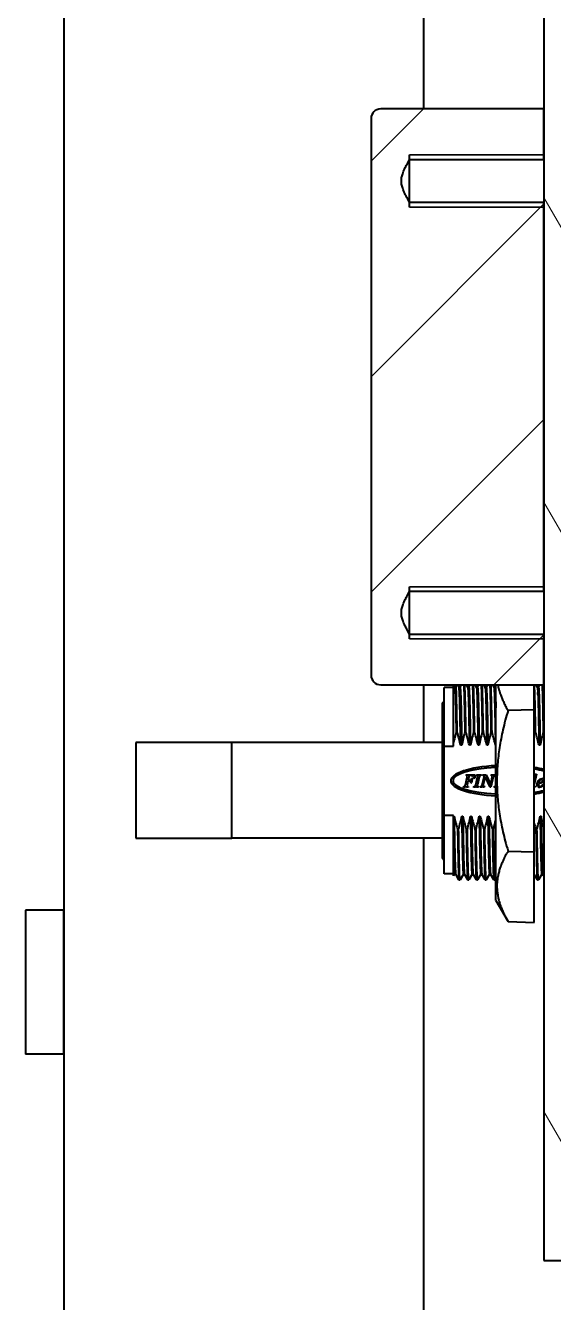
# Model space of a CAD drawing. Header units: millimetres. Extents: x 0 to 5945, y 0 to 4205.
# Drawn here: x 1548.2 to 1603.2, y 253 to 386 of the extents above; entities that cross this region are included whole.
import ezdxf

# ---------------------------------------------------------------- set-up
doc = ezdxf.new("R2010")
doc.units = ezdxf.units.MM
doc.header["$LTSCALE"] = 5
for name, color, linetype, lineweight in [('가시적인 것(ISO)', 3, 'Continuous', 40), ('가시적인 좁은 것(ISO)', 3, 'Continuous', 35), ('해치(ISO)', 7, 'Continuous', 18)]:
    doc.layers.add(name, color=color, linetype=linetype, lineweight=lineweight)

msp = doc.modelspace()

# ---------------------------------------------------------------- hatches: boundary and pattern name
at = {"layer": '해치(ISO)'}
h = msp.add_hatch(dxfattribs=at)
h.set_pattern_fill('ANSI31', color=256, scale=127, angle=75.00018, style=0)
h.set_pattern_definition([(120.0002, (0, 0), (-13.74813, -7.93754), [])])
h.paths.add_polyline_path([(1602.237, 257.352), (2132.237, 257.352), (2132.237, 827.352), (1602.237, 827.352), (1602.237, 767.352), (1602.237, 762.575), (1602.237, 762.103), (1602.237, 757.6), (1602.237, 757.128), (1602.237, 717.575), (1602.237, 717.103), (1602.237, 712.6), (1602.237, 712.128), (1602.237, 707.352), (1602.237, 377.352), (1602.237, 372.575), (1602.237, 372.103), (1602.237, 367.6), (1602.237, 367.128), (1602.237, 327.575), (1602.237, 327.103), (1602.237, 322.6), (1602.237, 322.128), (1602.237, 317.352)])
h.paths.add_polyline_path([(1604.237, 259.352), (1604.237, 825.352), (2130.237, 825.352), (2130.237, 259.352)], flags=0)
edge = h.paths.add_edge_path()
edge.add_ellipse((1657.237, 307.352), major_axis=(-4, 0), ratio=1, start_angle=0, end_angle=360)
h.paths.add_polyline_path([(2102.237, 287.352), (2102.237, 797.352), (1632.237, 797.352), (1632.237, 287.352)])
h.paths.add_polyline_path([(1634.237, 289.352), (1634.237, 795.352), (2100.237, 795.352), (2100.237, 289.352)], flags=0)
h = msp.add_hatch(dxfattribs=at)
h.set_pattern_fill('ANSI31', color=256, scale=127, style=0)
h.set_pattern_definition([(45, (0, 0), (-11.22532, 11.22532), [])])
edge = h.paths.add_edge_path()
edge.add_line((1588.237, 327.103), (1602.237, 327.103))
edge.add_line((1602.237, 327.103), (1602.237, 327.575))
edge.add_line((1602.237, 327.575), (1602.237, 367.128))
edge.add_line((1602.237, 367.128), (1602.237, 367.6))
edge.add_line((1602.237, 367.6), (1588.237, 367.6))
edge.add_spline(control_points=[(1588.237, 367.6), (1587.019, 369.852), (1588.237, 372.103)], knot_values=[0, 0, 0, 0.4811562, 0.4811562, 0.4811562], weights=[1, 2.2989303, 1], degree=2, periodic=0)
edge.add_line((1588.237, 372.103), (1602.237, 372.103))
edge.add_line((1602.237, 372.103), (1602.237, 372.575))
edge.add_line((1602.237, 372.575), (1602.237, 377.352))
edge.add_line((1602.237, 377.352), (1585.237, 377.352))
edge.add_ellipse((1585.237, 376.352), major_axis=(0, 1), ratio=1, start_angle=0, end_angle=90)
edge.add_line((1584.237, 376.352), (1584.237, 318.352))
edge.add_ellipse((1585.237, 318.352), major_axis=(-1, 0), ratio=1, start_angle=0, end_angle=90)
edge.add_line((1585.237, 317.352), (1602.237, 317.352))
edge.add_line((1602.237, 317.352), (1602.237, 322.128))
edge.add_line((1602.237, 322.128), (1602.237, 322.6))
edge.add_line((1602.237, 322.6), (1588.237, 322.6))
edge.add_spline(control_points=[(1588.237, 322.6), (1587.019, 324.852), (1588.237, 327.103)], knot_values=[0, 0, 0, 0.4811562, 0.4811562, 0.4811562], weights=[1, 2.2989303, 1], degree=2, periodic=0)

# ---------------------------------------------------------------- linework, layer by layer
at = {"layer": '가시적인 것(ISO)'}
for p, q in [((1602.237, 827.352), (1602.237, 257.352)), ((1589.737, 377.352), (1589.737, 702.352)), ((1552.237, 628.079), (1552.237, 183.074)), ((1602.237, 377.352), (1585.237, 377.352)), ((1602.237, 372.103), (1602.237, 377.352)), ((1584.237, 376.352), (1584.237, 318.352)), ((1588.237, 367.128), (1588.237, 372.575)), ((1588.237, 372.103), (1602.237, 372.103)), ((1602.237, 367.6), (1588.237, 367.6)), ((1602.237, 327.103), (1602.237, 367.6)), ((1588.237, 322.128), (1588.237, 327.575)), ((1588.237, 327.103), (1602.237, 327.103)), ((1602.237, 322.6), (1588.237, 322.6)), ((1602.237, 317.352), (1602.237, 322.6)), ((1585.237, 317.352), (1602.237, 317.352)), ((1589.737, 311.352), (1589.737, 317.352)), ((1591.837, 310.97), (1591.837, 317.052)), ((1592.837, 317.052), (1591.837, 317.052)), ((1593.242, 317.352), (1593.4, 317.078)), ((1593.511, 317.081), (1593.398, 317.081)), ((1593.509, 317.081), (1593.665, 317.352)), ((1594.15, 317.352), (1594.308, 317.078)), ((1594.418, 317.081), (1594.306, 317.081)), ((1594.416, 317.081), (1594.573, 317.352)), ((1595.057, 317.352), (1595.215, 317.078)), ((1595.325, 317.081), (1595.214, 317.081)), ((1595.323, 317.081), (1595.479, 317.352)), ((1595.965, 317.352), (1596.123, 317.078)), ((1596.232, 317.081), (1596.121, 317.081)), ((1596.23, 317.081), (1596.387, 317.352)), ((1596.871, 317.352), (1597.03, 317.078)), ((1597.139, 317.081), (1597.028, 317.081)), ((1597.138, 317.081), (1597.237, 317.252)), ((1597.237, 294.881), (1597.237, 317.352)), ((1601.237, 314.742), (1601.237, 317.352)), ((1601.407, 317.352), (1601.565, 317.078)), ((1601.675, 317.081), (1601.564, 317.081)), ((1601.673, 317.081), (1601.83, 317.352)), ((1591.637, 315.352), (1591.637, 299.352)), ((1601.237, 314.742), (1598.506, 314.687)), ((1601.237, 299.961), (1601.237, 314.742)), ((1593.097, 312.399), (1593.209, 312.399)), ((1594.004, 312.399), (1594.117, 312.399)), ((1594.911, 312.399), (1595.025, 312.399)), ((1595.818, 312.399), (1595.932, 312.399)), ((1596.725, 312.399), (1596.839, 312.399)), ((1601.261, 312.399), (1601.374, 312.399)), ((1601.722, 311.652), (1601.836, 311.652)), ((1601.837, 311.6), (1601.837, 311.352)), ((1602.168, 312.399), (1602.237, 312.399)), ((1569.737, 311.352), (1559.737, 311.352)), ((1559.737, 311.352), (1559.737, 301.352)), ((1591.637, 311.352), (1569.737, 311.352)), ((1569.737, 301.352), (1569.737, 311.352)), ((1591.837, 310.97), (1592.837, 310.97)), ((1591.837, 303.734), (1591.837, 310.97)), ((1592.837, 310.97), (1592.837, 311.341)), ((1601.846, 311.048), (1601.732, 311.048)), ((1601.837, 311.048), (1601.837, 311.352)), ((1594.069, 306.936), (1594.251, 307.736)), ((1594.101, 307.919), (1594.164, 307.979)), ((1594.459, 307.884), (1594.348, 307.402)), ((1594.348, 307.402), (1594.543, 307.402)), ((1594.547, 307.884), (1594.459, 307.884)), ((1594.811, 307.607), (1594.703, 307.133)), ((1594.734, 307.583), (1594.791, 307.618)), ((1594.791, 307.618), (1594.811, 307.607)), ((1594.958, 307.588), (1594.941, 307.598)), ((1595.018, 307.631), (1594.958, 307.588)), ((1595.135, 306.936), (1595.319, 307.736)), ((1595.168, 307.919), (1595.232, 307.979)), ((1595.493, 307.736), (1595.31, 306.936)), ((1595.732, 307.96), (1595.674, 307.906)), ((1595.718, 307.979), (1595.732, 307.96)), ((1595.821, 306.936), (1596.014, 307.773)), ((1595.851, 307.919), (1595.906, 307.973)), ((1595.864, 307.904), (1595.851, 307.919)), ((1596.108, 307.8), (1595.927, 306.936)), ((1596.648, 306.67), (1596.108, 307.8)), ((1596.215, 307.979), (1596.699, 306.916)), ((1596.699, 306.916), (1596.86, 307.745)), ((1596.701, 307.919), (1596.763, 307.979)), ((1596.961, 307.745), (1596.724, 306.67)), ((1597.197, 307.96), (1597.141, 307.906)), ((1597.184, 307.979), (1597.197, 307.96)), ((1601.484, 308.039), (1601.237, 306.959)), ((1601.237, 308.02), (1601.272, 308.02)), ((1601.237, 307.533), (1601.301, 307.817)), ((1593.835, 306.711), (1593.893, 306.765)), ((1593.85, 306.692), (1593.835, 306.711)), ((1594.329, 307.317), (1594.244, 306.936)), ((1594.5, 307.317), (1594.329, 307.317)), ((1594.398, 306.751), (1594.335, 306.692)), ((1594.391, 306.765), (1594.398, 306.751)), ((1594.642, 307.101), (1594.627, 307.118)), ((1594.703, 307.133), (1594.642, 307.101)), ((1594.902, 306.711), (1594.96, 306.765)), ((1594.918, 306.692), (1594.902, 306.711)), ((1595.466, 306.751), (1595.402, 306.692)), ((1595.459, 306.765), (1595.466, 306.751)), ((1595.587, 306.711), (1595.645, 306.765)), ((1595.599, 306.692), (1595.587, 306.711)), ((1596.085, 306.751), (1596.022, 306.692)), ((1596.076, 306.765), (1596.085, 306.751)), ((1596.724, 306.67), (1596.648, 306.67)), ((1597.037, 306.711), (1597.095, 306.765)), ((1597.052, 306.692), (1597.037, 306.711)), ((1601.346, 306.702), (1601.237, 306.702)), ((1601.4, 306.751), (1601.346, 306.702)), ((1601.39, 306.776), (1601.4, 306.751)), ((1602.068, 306.897), (1602.179, 306.945)), ((1602.179, 306.945), (1602.209, 306.927)), ((1592.837, 303.734), (1591.837, 303.734)), ((1591.837, 297.652), (1591.837, 303.734)), ((1592.837, 303.659), (1592.837, 303.734)), ((1594.588, 303.655), (1594.701, 303.655)), ((1593.357, 302.304), (1593.245, 302.304)), ((1594.265, 302.304), (1594.152, 302.304)), ((1595.172, 302.304), (1595.059, 302.304)), ((1596.079, 302.304), (1595.966, 302.304)), ((1596.986, 302.304), (1596.873, 302.304)), ((1601.522, 302.304), (1601.409, 302.304)), ((1559.737, 301.352), (1569.737, 301.352)), ((1591.637, 301.352), (1569.737, 301.352)), ((1589.737, 183.074), (1589.737, 301.352)), ((1593.716, 301.552), (1593.716, 301.552)), ((1601.994, 301.552), (1601.994, 301.552)), ((1593.735, 300.599), (1593.735, 300.599)), ((1593.848, 300.598), (1593.848, 300.598)), ((1598.506, 300.016), (1601.237, 299.961)), ((1601.237, 292.571), (1601.237, 299.961)), ((1602.014, 300.527), (1602.014, 300.527)), ((1592.837, 297.652), (1591.837, 297.652)), ((1592.946, 297.624), (1592.837, 297.435)), ((1593.054, 297.624), (1592.944, 297.624)), ((1593.394, 297.036), (1593.052, 297.627)), ((1593.397, 297.033), (1593.51, 297.033)), ((1593.853, 297.624), (1593.513, 297.036)), ((1593.961, 297.624), (1593.851, 297.624)), ((1594.301, 297.036), (1593.96, 297.627)), ((1594.305, 297.033), (1594.418, 297.033)), ((1594.76, 297.622), (1594.421, 297.036)), ((1594.87, 297.622), (1594.758, 297.622)), ((1595.208, 297.036), (1594.868, 297.625)), ((1595.212, 297.033), (1595.325, 297.033)), ((1595.667, 297.622), (1595.329, 297.036)), ((1595.777, 297.622), (1595.665, 297.622)), ((1596.115, 297.036), (1595.775, 297.625)), ((1596.119, 297.033), (1596.232, 297.033)), ((1596.574, 297.622), (1596.236, 297.036)), ((1596.684, 297.622), (1596.572, 297.622)), ((1597.023, 297.036), (1596.682, 297.625)), ((1597.026, 297.033), (1597.139, 297.033)), ((1597.237, 297.199), (1597.143, 297.036)), ((1601.558, 297.036), (1601.237, 297.593)), ((1601.562, 297.033), (1601.675, 297.033)), ((1602.019, 297.625), (1601.678, 297.036)), ((1602.237, 297.432), (1602.125, 297.625)), ((1597.237, 294.881), (1598.506, 292.681)), ((1552.237, 293.852), (1548.237, 293.852)), ((1548.237, 293.852), (1548.237, 278.852)), ((1552.237, 278.852), (1552.237, 293.852)), ((1598.506, 292.681), (1601.237, 292.571)), ((1552.237, 278.852), (1548.237, 278.852)), ((1602.237, 257.352), (2132.237, 257.352))]:
    msp.add_line(p, q, dxfattribs=at)
for centre, radius, start, end in [((1585.237, 376.352), 1, 90, 180), ((1585.237, 318.352), 1, 180, 270), ((1591.837, 315.352), 0.2, 90, 180), ((1591.837, 299.352), 0.2, 180, 270)]:
    msp.add_arc(centre, radius, start, end, dxfattribs=at)
for centre, major_axis, ratio, start_param, end_param in [((1598.337, 307.352), (5.8, 0), 0.2758621, 1.7616073, 3.1415927), ((1598.337, 307.352), (5.6, 0), 0.25, 1.7685105, 3.1415927), ((1598.337, 307.352), (5.8, 0), 0.2758621, 0.8333312, 1.0471976), ((1591.052, 310.893), (3.63, -3.443), 0.1578443, 6.1183124, 6.3038624), ((1592.899, 307.544), (1.967, 0.288), 0.0924595, 0.2116054, 0.5634262), ((1594.678, 308.329), (-0.009, -0.882), 0.134896, 0.1872948, 0.5639309), ((1592.69, 297.419), (-2.21, -10.387), 0.0413679, 2.9495832, 3.0793387), ((1594.535, 308.532), (1.673, -0.346), 0.2648858, 5.1959274, 5.3758101), ((1595.023, 307.557), (-0.287, -0.324), 0.3567504, 2.7581488, 3.2301409), ((1595.221, 307.558), (-0.103, -0.285), 0.1382482, 2.2921434, 2.7768595), ((1595.624, 307.89), (0.357, -0.002), 0.0588768, 0.1643971, 0.8349243), ((1594.452, 306.565), (1.553, 1.307), 0.1707865, 6.1404925, 6.3816425), ((1595.952, 307.663), (-0.065, -0.173), 0.1448799, 2.3112342, 2.7728068), ((1598.195, 307.161), (1.202, -0.668), 0.2815411, 2.7743167, 3.0531672), ((1598.337, 307.352), (5.6, 0), 0.25, 0.8003877, 1.0264522), ((1601.005, 307.607), (-0.283, -0.316), 0.3367498, 2.7816345, 3.278491), ((1610.131, 267.163), (-8.178, 40.317), 0.0681092, 6.2693707, 6.3453013), ((1601.383, 306.131), (0.653, 1.343), 0.2486574, 6.1588395, 6.4035902), ((1580.742, 277.032), (21.413, 30.502), 0.0685847, 6.2630747, 6.3312969), ((1600.974, 306.872), (1.245, 0.586), 0.3834427, 6.1690004, 6.3743016), ((1598.337, 307.352), (5.8, 0), 0.2758621, 3.1415927, 4.521578), ((1598.337, 307.352), (5.6, 0), 0.25, 3.1415927, 4.5146748), ((1594.662, 306.452), (1.07, -0.142), 0.1917188, 1.9063039, 2.1767686), ((1592.451, 305.853), (2.176, 1.418), 0.1670275, 6.1747544, 6.5340703), ((1595.729, 306.452), (1.07, -0.142), 0.1917158, 1.9062805, 2.1767545), ((1595.603, 307.452), (0.122, -0.66), 0.3105123, 0.2262824, 0.6173129), ((1596.111, 306.527), (0.657, -0.082), 0.2349117, 1.7369667, 2.0604087), ((1594.565, 307.495), (2.659, -0.671), 0.1143849, 5.9977258, 6.2095858), ((1598.337, 307.352), (5.6, 0), 0.25, 5.2567331, 5.4827977), ((1598.337, 307.352), (5.8, 0), 0.2758621, 5.2359878, 5.4498541), ((1605.778, 312.559), (4.142, 5.839), 0.1847421, 3.1110277, 3.2718881), ((1601.704, 307.058), (-0.0234, -0.0868), 0.1377389, 4.9542073, 5.8091144), ((1594.696, 327.405), (7.226, -20.629), 0.1001398, 6.2481233, 6.3161449), ((1602.227, 307.294), (-0.281, -0.497), 0.1486801, 0.3364541, 0.7331513)]:
    msp.add_ellipse(centre, major_axis=major_axis, ratio=ratio, start_param=start_param, end_param=end_param, dxfattribs=at)
for points, weights in [([(1588.237, 367.6), (1587.019, 369.852), (1588.237, 372.103)], [1, 2.29893026625, 1]), ([(1588.237, 322.6), (1587.019, 324.852), (1588.237, 327.103)], [1, 2.29893026625, 1]), ([(1597.435, 317.352), (1597.659, 316.102), (1598.506, 314.687)], [1.33292496035, 1.31253354342, 1.24077700271]), ([(1598.506, 314.687), (1596.351, 307.352), (1598.506, 300.016)], [1.24077700271, 1.4412632765, 1.24077700271]), ([(1598.506, 300.016), (1596.351, 296.414), (1598.506, 292.681)], [1.24077700271, 1.4412632765, 1.24077700271])]:
    msp.add_rational_spline(points, weights, degree=2, dxfattribs=at)
for points, knots in [([(1592.837, 311.341), (1592.837, 312.047), (1592.837, 312.72), (1592.837, 313.966), (1592.837, 314.536), (1592.837, 315.899), (1592.837, 316.551), (1592.837, 317.141), (1592.837, 317.267), (1592.837, 317.351)], [0.0000042, 0.0000042, 0.0000042, 0.0000042, 0.2293204, 0.2293204, 0.4607423, 0.4607423, 0.8568907, 0.8568907, 1.0227037, 1.0227037, 1.0227037, 1.0227037]), ([(1592.98, 317.352), (1592.987, 317.229), (1592.994, 317.071), (1593.009, 316.665), (1593.016, 316.408), (1593.03, 315.886), (1593.036, 315.638), (1593.052, 314.959), (1593.06, 314.503), (1593.079, 313.506), (1593.088, 312.969), (1593.097, 312.399)], [1.02375728, 1.02375728, 1.02375728, 1.02375728, 1.17343051, 1.17343051, 1.34134728, 1.34134728, 1.4696628, 1.4696628, 1.6648162, 1.6648162, 1.86073116, 1.86073116, 1.86073116, 1.86073116]), ([(1593.209, 312.399), (1593.197, 313.148), (1593.186, 313.842), (1593.163, 315.041), (1593.151, 315.552), (1593.132, 316.29), (1593.124, 316.554), (1593.109, 317.016), (1593.101, 317.208), (1593.093, 317.352)], [0.000001, 0.000001, 0.000001, 0.000001, 0.25781176, 0.25781176, 0.49648568, 0.49648568, 0.6622203, 0.6622203, 0.83727203, 0.83727203, 0.83727203, 0.83727203]), ([(1593.567, 311.048), (1593.566, 311.139), (1593.564, 311.229), (1593.561, 311.421), (1593.559, 311.522), (1593.55, 312.066), (1593.544, 312.493), (1593.533, 313.126), (1593.53, 313.347), (1593.522, 313.731), (1593.519, 313.897), (1593.51, 314.342), (1593.503, 314.611), (1593.493, 314.988), (1593.49, 315.111), (1593.484, 315.334), (1593.482, 315.434), (1593.471, 315.84), (1593.463, 316.107), (1593.452, 316.418), (1593.449, 316.501), (1593.443, 316.638), (1593.44, 316.694), (1593.432, 316.823), (1593.427, 316.888), (1593.416, 317.001), (1593.41, 317.043), (1593.403, 317.071), (1593.402, 317.075), (1593.4, 317.078)], [0.0000559, 0.0000559, 0.0000559, 0.0000559, 0.0295155, 0.0295155, 0.063103, 0.063103, 0.2115541, 0.2115541, 0.2948344, 0.2948344, 0.3612605, 0.3612605, 0.4792978, 0.4792978, 0.5394979, 0.5394979, 0.5930726, 0.5930726, 0.7653786, 0.7653786, 0.8365214, 0.8365214, 0.8950194, 0.8950194, 0.9852947, 0.9852947, 1.0939013, 1.0939013, 1.1259887, 1.1259887, 1.1259887, 1.1259887]), ([(1593.511, 317.081), (1593.511, 317.081), (1593.511, 317.081), (1593.514, 317.081), (1593.518, 317.074), (1593.524, 317.043), (1593.528, 317.016), (1593.538, 316.903), (1593.546, 316.783), (1593.562, 316.449), (1593.571, 316.228), (1593.588, 315.712), (1593.597, 315.422), (1593.609, 314.91), (1593.613, 314.718), (1593.625, 314.166), (1593.632, 313.788), (1593.643, 313.196), (1593.647, 313.001), (1593.659, 312.357), (1593.668, 311.888), (1593.678, 311.284), (1593.68, 311.167), (1593.682, 311.048)], [4.2347429, 4.2347429, 4.2347429, 4.2347429, 4.2351609, 4.2351609, 4.2993114, 4.2993114, 4.3742543, 4.3742543, 4.5345358, 4.5345358, 4.7067256, 4.7067256, 4.8695457, 4.8695457, 4.9591561, 4.9591561, 5.1130645, 5.1130645, 5.1852827, 5.1852827, 5.3459225, 5.3459225, 5.3842368, 5.3842368, 5.3842368, 5.3842368]), ([(1593.887, 317.352), (1593.891, 317.283), (1593.895, 317.204), (1593.908, 316.911), (1593.916, 316.656), (1593.938, 315.891), (1593.951, 315.323), (1593.971, 314.327), (1593.977, 313.972), (1593.991, 313.216), (1593.997, 312.816), (1594.004, 312.399)], [4.59608792, 4.59608792, 4.59608792, 4.59608792, 4.67940262, 4.67940262, 4.86691112, 4.86691112, 5.14827654, 5.14827654, 5.28990939, 5.28990939, 5.43323917, 5.43323917, 5.43323917, 5.43323917]), ([(1594.117, 312.399), (1594.107, 313.006), (1594.098, 313.576), (1594.078, 314.626), (1594.069, 315.104), (1594.052, 315.825), (1594.046, 316.095), (1594.035, 316.465), (1594.031, 316.586), (1594.018, 316.972), (1594.009, 317.191), (1594, 317.352)], [0.000001, 0.000001, 0.000001, 0.000001, 0.2086512, 0.2086512, 0.4166256, 0.4166256, 0.56328221, 0.56328221, 0.64222738, 0.64222738, 0.83696036, 0.83696036, 0.83696036, 0.83696036]), ([(1594.308, 317.078), (1594.309, 317.076), (1594.31, 317.074), (1594.331, 317.014), (1594.35, 316.663), (1594.389, 315.578), (1594.407, 314.762), (1594.443, 313.002), (1594.46, 311.976), (1594.475, 311.048)], [-0.75584276, -0.75584276, -0.75584276, -0.75584276, -0.7483725, -0.7483725, -0.55015125, -0.55015125, -0.30093604, -0.30093604, 0, 0, 0, 0]), ([(1594.418, 317.081), (1594.42, 317.081), (1594.422, 317.078), (1594.445, 317.014), (1594.464, 316.663), (1594.502, 315.578), (1594.521, 314.762), (1594.556, 313.002), (1594.574, 311.976), (1594.588, 311.048)], [1.10521014, 1.10521014, 1.10521014, 1.10521014, 1.12587038, 1.12587038, 1.33725668, 1.33725668, 1.60302375, 1.60302375, 1.92394676, 1.92394676, 1.92394676, 1.92394676]), ([(1594.794, 317.352), (1594.803, 317.191), (1594.813, 316.971), (1594.825, 316.584), (1594.829, 316.463), (1594.839, 316.095), (1594.846, 315.827), (1594.863, 315.108), (1594.872, 314.63), (1594.892, 313.578), (1594.902, 313.007), (1594.911, 312.399)], [2.19935349, 2.19935349, 2.19935349, 2.19935349, 2.39456102, 2.39456102, 2.47346448, 2.47346448, 2.61885978, 2.61885978, 2.82724446, 2.82724446, 3.03631885, 3.03631885, 3.03631885, 3.03631885]), ([(1595.025, 312.399), (1595.013, 313.143), (1595, 313.832), (1594.98, 314.909), (1594.971, 315.326), (1594.957, 315.933), (1594.951, 316.149), (1594.936, 316.655), (1594.928, 316.914), (1594.915, 317.206), (1594.911, 317.284), (1594.908, 317.352)], [0.000001, 0.000001, 0.000001, 0.000001, 0.25594859, 0.25594859, 0.44525901, 0.44525901, 0.56542988, 0.56542988, 0.75485328, 0.75485328, 0.83703826, 0.83703826, 0.83703826, 0.83703826]), ([(1595.215, 317.078), (1595.23, 317.052), (1595.247, 316.868), (1595.281, 316.039), (1595.3, 315.409), (1595.331, 313.95), (1595.341, 313.425), (1595.362, 312.29), (1595.372, 311.682), (1595.382, 311.048)], [-1.3212678, -1.3212678, -1.3212678, -1.3212678, -0.8395046, -0.8395046, -0.4108832, -0.4108832, -0.2057833, -0.2057833, 0, 0, 0, 0]), ([(1595.325, 317.081), (1595.341, 317.081), (1595.359, 316.905), (1595.394, 316.039), (1595.413, 315.409), (1595.445, 313.95), (1595.455, 313.425), (1595.475, 312.29), (1595.485, 311.682), (1595.496, 311.048)], [3.59443048, 3.59443048, 3.59443048, 3.59443048, 3.93545673, 3.93545673, 4.21549589, 4.21549589, 4.34949758, 4.34949758, 4.48394582, 4.48394582, 4.48394582, 4.48394582]), ([(1595.701, 317.352), (1595.707, 317.253), (1595.712, 317.133), (1595.726, 316.784), (1595.734, 316.532), (1595.748, 316.016), (1595.754, 315.771), (1595.766, 315.265), (1595.772, 315.009), (1595.791, 314.048), (1595.804, 313.261), (1595.818, 312.399)], [4.5961894, 4.5961894, 4.5961894, 4.5961894, 4.71595219, 4.71595219, 4.88952853, 4.88952853, 5.02046617, 5.02046617, 5.13707352, 5.13707352, 5.43345124, 5.43345124, 5.43345124, 5.43345124]), ([(1595.932, 312.399), (1595.923, 312.915), (1595.915, 313.405), (1595.902, 314.15), (1595.897, 314.423), (1595.882, 315.146), (1595.873, 315.563), (1595.857, 316.201), (1595.85, 316.444), (1595.839, 316.785), (1595.835, 316.903), (1595.825, 317.143), (1595.82, 317.258), (1595.814, 317.352)], [0.000001, 0.000001, 0.000001, 0.000001, 0.17756232, 0.17756232, 0.28806856, 0.28806856, 0.48556543, 0.48556543, 0.63237004, 0.63237004, 0.72243369, 0.72243369, 0.83683531, 0.83683531, 0.83683531, 0.83683531]), ([(1596.123, 317.078), (1596.142, 317.045), (1596.159, 316.762), (1596.195, 315.864), (1596.213, 315.129), (1596.24, 313.863), (1596.25, 313.351), (1596.27, 312.252), (1596.28, 311.665), (1596.289, 311.048)], [-1.0091894, -1.0091894, -1.0091894, -1.0091894, -0.7464096, -0.7464096, -0.4001129, -0.4001129, -0.1999697, -0.1999697, 0, 0, 0, 0]), ([(1596.232, 317.081), (1596.253, 317.081), (1596.271, 316.786), (1596.308, 315.864), (1596.327, 315.129), (1596.354, 313.863), (1596.363, 313.351), (1596.383, 312.252), (1596.393, 311.665), (1596.403, 311.048)], [3.5154565, 3.5154565, 3.5154565, 3.5154565, 3.8660147, 3.8660147, 4.3000441, 4.3000441, 4.5508927, 4.5508927, 4.8015238, 4.8015238, 4.8015238, 4.8015238]), ([(1596.609, 317.352), (1596.61, 317.33), (1596.611, 317.306), (1596.623, 317.082), (1596.633, 316.805), (1596.65, 316.232), (1596.657, 315.978), (1596.674, 315.265), (1596.684, 314.774), (1596.699, 313.951), (1596.704, 313.661), (1596.715, 313.05), (1596.72, 312.73), (1596.725, 312.399)], [4.59557667, 4.59557667, 4.59557667, 4.59557667, 4.62232409, 4.62232409, 4.84394061, 4.84394061, 4.9877627, 4.9877627, 5.20713975, 5.20713975, 5.31860895, 5.31860895, 5.43246934, 5.43246934, 5.43246934, 5.43246934]), ([(1596.839, 312.399), (1596.83, 312.927), (1596.822, 313.428), (1596.805, 314.36), (1596.796, 314.79), (1596.779, 315.598), (1596.771, 315.969), (1596.752, 316.628), (1596.742, 316.908), (1596.729, 317.211), (1596.725, 317.286), (1596.722, 317.352)], [0.000001, 0.000001, 0.000001, 0.000001, 0.18158645, 0.18158645, 0.36167428, 0.36167428, 0.55372507, 0.55372507, 0.75742627, 0.75742627, 0.83697348, 0.83697348, 0.83697348, 0.83697348]), ([(1597.03, 317.078), (1597.047, 317.048), (1597.063, 316.822), (1597.099, 315.937), (1597.118, 315.243), (1597.147, 313.894), (1597.157, 313.379), (1597.177, 312.265), (1597.187, 311.67), (1597.197, 311.048)], [-1.1305022, -1.1305022, -1.1305022, -1.1305022, -0.7880239, -0.7880239, -0.4040334, -0.4040334, -0.2016665, -0.2016665, 0, 0, 0, 0]), ([(1597.139, 317.081), (1597.157, 317.081), (1597.175, 316.853), (1597.208, 316.048), (1597.222, 315.559), (1597.237, 314.955)], [6.69818425, 6.69818425, 6.69818425, 6.69818425, 7.08403649, 7.08403649, 7.39145673, 7.39145673, 7.39145673, 7.39145673]), ([(1601.374, 312.399), (1601.366, 312.915), (1601.358, 313.405), (1601.342, 314.287), (1601.334, 314.683), (1601.31, 315.817), (1601.295, 316.437), (1601.271, 317.072), (1601.264, 317.229), (1601.257, 317.352)], [0.000001, 0.000001, 0.000001, 0.000001, 0.17755959, 0.17755959, 0.34118674, 0.34118674, 0.68828752, 0.68828752, 0.83751186, 0.83751186, 0.83751186, 0.83751186]), ([(1601.565, 317.078), (1601.569, 317.071), (1601.573, 317.053), (1601.577, 317.025), (1601.595, 316.898), (1601.612, 316.553), (1601.63, 316.013), (1601.648, 315.475), (1601.665, 314.743), (1601.683, 313.867), (1601.683, 313.863), (1601.683, 313.858), (1601.683, 313.854), (1601.699, 313.028), (1601.716, 312.075), (1601.732, 311.048)], [0.7901487, 0.7901487, 0.7901487, 0.7901487, 0.80490255, 0.80490255, 0.80490255, 0.87136635, 0.87136635, 0.87136635, 0.9375, 0.9375, 0.9375, 0.93783016, 0.93783016, 0.93783016, 1, 1, 1, 1]), ([(1601.618, 316.34), (1601.622, 316.427), (1601.625, 316.506), (1601.628, 316.578), (1601.635, 316.71), (1601.641, 316.816), (1601.647, 316.897), (1601.658, 317.046), (1601.67, 317.105), (1601.681, 317.072), (1601.686, 317.058), (1601.692, 317.024), (1601.697, 316.973), (1601.709, 316.848), (1601.722, 316.615), (1601.734, 316.281), (1601.738, 316.172), (1601.742, 316.052), (1601.746, 315.922), (1601.76, 315.49), (1601.773, 314.945), (1601.787, 314.308), (1601.79, 314.165), (1601.793, 314.018), (1601.796, 313.867), (1601.811, 313.137), (1601.825, 312.307), (1601.84, 311.414), (1601.842, 311.293), (1601.844, 311.171), (1601.846, 311.048)], [0.71405897, 0.71405897, 0.71405897, 0.71405897, 0.72669644, 0.72669644, 0.72669644, 0.75, 0.75, 0.75, 0.79315975, 0.79315975, 0.79315975, 0.8125, 0.8125, 0.8125, 0.85962318, 0.85962318, 0.85962318, 0.875, 0.875, 0.875, 0.92608682, 0.92608682, 0.92608682, 0.9375, 0.9375, 0.9375, 0.99255071, 0.99255071, 0.99255071, 0.99999964, 0.99999964, 0.99999964, 0.99999964]), ([(1602.051, 317.352), (1602.059, 317.215), (1602.067, 317.036), (1602.09, 316.367), (1602.106, 315.751), (1602.126, 314.809), (1602.129, 314.617), (1602.145, 313.807), (1602.157, 313.129), (1602.168, 312.399)], [4.59582272, 4.59582272, 4.59582272, 4.59582272, 4.76162054, 4.76162054, 5.10012368, 5.10012368, 5.18225362, 5.18225362, 5.4334709, 5.4334709, 5.4334709, 5.4334709]), ([(1602.237, 314.919), (1602.232, 315.129), (1602.228, 315.329), (1602.212, 316.004), (1602.201, 316.415), (1602.186, 316.872), (1602.182, 316.987), (1602.173, 317.189), (1602.169, 317.277), (1602.164, 317.352)], [0.32224117, 0.32224117, 0.32224117, 0.32224117, 0.41505113, 0.41505113, 0.65342083, 0.65342083, 0.74602894, 0.74602894, 0.83691786, 0.83691786, 0.83691786, 0.83691786]), ([(1601.237, 313.842), (1601.238, 313.761), (1601.24, 313.68), (1601.248, 313.216), (1601.255, 312.816), (1601.261, 312.399)], [1.78834821, 1.78834821, 1.78834821, 1.78834821, 1.81957156, 1.81957156, 1.96301031, 1.96301031, 1.96301031, 1.96301031]), ([(1593.097, 312.399), (1593.049, 312.221), (1593.003, 312.043), (1592.916, 311.69), (1592.875, 311.516), (1592.837, 311.341)], [-0.10893792, -0.10893792, -0.10893792, -0.10893792, -0.0536825, -0.0536825, 0, 0, 0, 0]), ([(1593.567, 311.048), (1593.515, 311.27), (1593.46, 311.492), (1593.34, 311.942), (1593.276, 312.171), (1593.209, 312.399)], [-0.13975055, -0.13975055, -0.13975055, -0.13975055, -0.07128731, -0.07128731, -0.00002815, -0.00002815, -0.00002815, -0.00002815]), ([(1594.004, 312.399), (1593.943, 312.171), (1593.884, 311.943), (1593.777, 311.493), (1593.727, 311.271), (1593.682, 311.048)], [-0.13889662, -0.13889662, -0.13889662, -0.13889662, -0.0682014, -0.0682014, -0.00001531, -0.00001531, -0.00001531, -0.00001531]), ([(1594.475, 311.048), (1594.423, 311.27), (1594.368, 311.492), (1594.248, 311.943), (1594.184, 312.171), (1594.117, 312.399)], [-0.13974804, -0.13974804, -0.13974804, -0.13974804, -0.0712245, -0.0712245, -0.00000951, -0.00000951, -0.00000951, -0.00000951]), ([(1594.911, 312.399), (1594.85, 312.171), (1594.792, 311.943), (1594.684, 311.493), (1594.634, 311.271), (1594.589, 311.048)], [-0.13889926, -0.13889926, -0.13889926, -0.13889926, -0.06819181, -0.06819181, 0, 0, 0, 0]), ([(1595.382, 311.048), (1595.33, 311.27), (1595.275, 311.492), (1595.156, 311.943), (1595.092, 312.171), (1595.025, 312.399)], [-0.1397916, -0.1397916, -0.1397916, -0.1397916, -0.07118764, -0.07118764, -0.00000281, -0.00000281, -0.00000281, -0.00000281]), ([(1595.818, 312.399), (1595.757, 312.172), (1595.699, 311.943), (1595.591, 311.493), (1595.542, 311.271), (1595.496, 311.048)], [-0.13893351, -0.13893351, -0.13893351, -0.13893351, -0.06825558, -0.06825558, 0, 0, 0, 0]), ([(1596.289, 311.048), (1596.238, 311.271), (1596.182, 311.492), (1596.063, 311.943), (1595.999, 312.171), (1595.932, 312.399)], [-0.13983379, -0.13983379, -0.13983379, -0.13983379, -0.07118482, -0.07118482, -0.00000499, -0.00000499, -0.00000499, -0.00000499]), ([(1596.725, 312.399), (1596.664, 312.172), (1596.606, 311.943), (1596.498, 311.493), (1596.449, 311.271), (1596.403, 311.048)], [-0.13881218, -0.13881218, -0.13881218, -0.13881218, -0.06822643, -0.06822643, 0, 0, 0, 0]), ([(1597.197, 311.048), (1597.145, 311.27), (1597.089, 311.492), (1596.97, 311.943), (1596.906, 312.171), (1596.839, 312.399)], [-0.13976226, -0.13976226, -0.13976226, -0.13976226, -0.0711975, -0.0711975, -0.0000093, -0.0000093, -0.0000093, -0.0000093]), ([(1601.732, 311.048), (1601.68, 311.271), (1601.625, 311.492), (1601.506, 311.943), (1601.441, 312.171), (1601.374, 312.399)], [-0.13972389, -0.13972389, -0.13972389, -0.13972389, -0.07119615, -0.07119615, -0.00000972, -0.00000972, -0.00000972, -0.00000972]), ([(1602.168, 312.399), (1602.107, 312.172), (1602.049, 311.943), (1601.941, 311.493), (1601.891, 311.271), (1601.846, 311.048)], [-0.1388895, -0.1388895, -0.1388895, -0.1388895, -0.06820794, -0.06820794, -0.00000605, -0.00000605, -0.00000605, -0.00000605]), ([(1593.682, 311.048), (1593.663, 311.048), (1593.644, 311.048), (1593.605, 311.048), (1593.586, 311.048), (1593.567, 311.048)], [-0.011446096, -0.011446096, -0.011446096, -0.011446096, -0.005745041, -0.005745041, -0.000000114, -0.000000114, -0.000000114, -0.000000114]), ([(1594.589, 311.048), (1594.57, 311.048), (1594.551, 311.048), (1594.513, 311.048), (1594.494, 311.048), (1594.475, 311.048)], [-0.011355843, -0.011355843, -0.011355843, -0.011355843, -0.005684941, -0.005684941, -0.000015072, -0.000015072, -0.000015072, -0.000015072]), ([(1595.496, 311.047), (1595.477, 311.047), (1595.458, 311.047), (1595.42, 311.047), (1595.401, 311.047), (1595.382, 311.047)], [-0.011392359, -0.011392359, -0.011392359, -0.011392359, -0.005716617, -0.005716617, -0.000044428, -0.000044428, -0.000044428, -0.000044428]), ([(1596.403, 311.048), (1596.384, 311.048), (1596.365, 311.048), (1596.327, 311.048), (1596.308, 311.048), (1596.289, 311.048)], [-0.011348355, -0.011348355, -0.011348355, -0.011348355, -0.005678347, -0.005678347, -0.000009147, -0.000009147, -0.000009147, -0.000009147]), ([(1592.837, 303.66), (1592.845, 303.66), (1592.853, 303.66), (1592.87, 303.66), (1592.878, 303.66), (1592.886, 303.66)], [-0.0051007561, -0.0051007561, -0.0051007561, -0.0051007561, -0.002597051, -0.002597051, -0.0002084701, -0.0002084701, -0.0002084701, -0.0002084701]), ([(1592.837, 300.184), (1592.837, 300.646), (1592.837, 301.159), (1592.837, 302.318), (1592.837, 302.972), (1592.837, 303.658)], [0.00009603, 0.00009603, 0.00009603, 0.00009603, 0.20539549, 0.20539549, 0.42988737, 0.42988737, 0.42988737, 0.42988737]), ([(1592.886, 303.66), (1592.938, 303.436), (1592.993, 303.213), (1593.113, 302.76), (1593.177, 302.532), (1593.245, 302.304)], [-0.14033979, -0.14033979, -0.14033979, -0.14033979, -0.07118876, -0.07118876, -0.00000564, -0.00000564, -0.00000564, -0.00000564]), ([(1592.886, 303.66), (1592.889, 303.421), (1592.893, 303.185), (1592.902, 302.611), (1592.908, 302.278), (1592.921, 301.589), (1592.928, 301.238), (1592.941, 300.589), (1592.947, 300.293), (1592.962, 299.631), (1592.97, 299.286), (1592.984, 298.778), (1592.99, 298.592), (1593.002, 298.291), (1593.008, 298.171), (1593.018, 297.984), (1593.022, 297.912), (1593.033, 297.758), (1593.038, 297.693), (1593.047, 297.642), (1593.05, 297.632), (1593.052, 297.627)], [0.0000138, 0.0000138, 0.0000138, 0.0000138, 0.0776834, 0.0776834, 0.1931859, 0.1931859, 0.3257509, 0.3257509, 0.4526178, 0.4526178, 0.6291602, 0.6291602, 0.7517901, 0.7517901, 0.8551057, 0.8551057, 0.9384712, 0.9384712, 1.0692003, 1.0692003, 1.1255396, 1.1255396, 1.1255396, 1.1255396]), ([(1593.357, 302.304), (1593.418, 302.532), (1593.477, 302.76), (1593.585, 303.21), (1593.634, 303.433), (1593.68, 303.655)], [-0.13903698, -0.13903698, -0.13903698, -0.13903698, -0.06833088, -0.06833088, -0.00008384, -0.00008384, -0.00008384, -0.00008384]), ([(1593.68, 303.655), (1593.695, 302.761), (1593.709, 301.915), (1593.724, 301.159), (1593.728, 300.928), (1593.733, 300.705), (1593.737, 300.492), (1593.747, 300.009), (1593.757, 299.576), (1593.768, 299.201), (1593.782, 298.661), (1593.797, 298.244), (1593.812, 297.975), (1593.814, 297.933), (1593.817, 297.894), (1593.819, 297.859), (1593.824, 297.784), (1593.829, 297.727), (1593.834, 297.688), (1593.838, 297.659), (1593.842, 297.64), (1593.846, 297.631), (1593.847, 297.627), (1593.849, 297.624), (1593.851, 297.624)], [0.0000117, 0.0000117, 0.0000117, 0.0000117, 0.125, 0.125, 0.125, 0.16325996, 0.16325996, 0.16325996, 0.25, 0.25, 0.25, 0.375, 0.375, 0.375, 0.39485443, 0.39485443, 0.39485443, 0.4375, 0.4375, 0.4375, 0.46875, 0.46875, 0.46875, 0.48352711, 0.48352711, 0.48352711, 0.48352711]), ([(1593.794, 303.655), (1593.846, 303.433), (1593.901, 303.211), (1594.02, 302.76), (1594.085, 302.532), (1594.152, 302.304)], [-0.13961299, -0.13961299, -0.13961299, -0.13961299, -0.07113436, -0.07113436, -0.00000322, -0.00000322, -0.00000322, -0.00000322]), ([(1593.794, 303.655), (1593.813, 302.478), (1593.832, 301.395), (1593.851, 300.492), (1593.878, 299.188), (1593.905, 298.263), (1593.932, 297.859), (1593.942, 297.72), (1593.951, 297.643), (1593.961, 297.627)], [0.00001352, 0.00001352, 0.00001352, 0.00001352, 0.16074737, 0.16074737, 0.16074737, 0.3929542, 0.3929542, 0.3929542, 0.47310346, 0.47310346, 0.47310346, 0.47310346]), ([(1594.265, 302.304), (1594.326, 302.532), (1594.385, 302.76), (1594.492, 303.21), (1594.542, 303.432), (1594.588, 303.655)], [-0.13888089, -0.13888089, -0.13888089, -0.13888089, -0.06820073, -0.06820073, -0.00000092, -0.00000092, -0.00000092, -0.00000092]), ([(1594.588, 303.655), (1594.597, 303.045), (1594.607, 302.46), (1594.627, 301.367), (1594.637, 300.859), (1594.663, 299.636), (1594.681, 298.871), (1594.719, 297.913), (1594.738, 297.622), (1594.758, 297.622)], [-6.8630213, -6.8630213, -6.8630213, -6.8630213, -6.560137, -6.560137, -6.2576675, -6.2576675, -5.7608577, -5.7608577, -5.3744603, -5.3744603, -5.3744603, -5.3744603]), ([(1594.701, 303.655), (1594.753, 303.432), (1594.808, 303.211), (1594.928, 302.76), (1594.992, 302.532), (1595.059, 302.304)], [-0.13971942, -0.13971942, -0.13971942, -0.13971942, -0.07119302, -0.07119302, -0.00000822, -0.00000822, -0.00000822, -0.00000822]), ([(1594.701, 303.655), (1594.711, 303.045), (1594.721, 302.46), (1594.74, 301.367), (1594.75, 300.859), (1594.776, 299.636), (1594.795, 298.871), (1594.832, 297.938), (1594.849, 297.658), (1594.868, 297.625)], [0.00000092, 0.00000092, 0.00000092, 0.00000092, 0.19788997, 0.19788997, 0.39550795, 0.39550795, 0.7200979, 0.7200979, 0.95712283, 0.95712283, 0.95712283, 0.95712283]), ([(1595.172, 302.304), (1595.234, 302.532), (1595.292, 302.76), (1595.399, 303.21), (1595.449, 303.432), (1595.495, 303.655)], [-0.13892124, -0.13892124, -0.13892124, -0.13892124, -0.06824736, -0.06824736, 0, 0, 0, 0]), ([(1595.495, 303.656), (1595.514, 303.656), (1595.533, 303.656), (1595.57, 303.656), (1595.589, 303.656), (1595.608, 303.656)], [-0.011381539, -0.011381539, -0.011381539, -0.011381539, -0.005707177, -0.005707177, -0.000035742, -0.000035742, -0.000035742, -0.000035742]), ([(1595.495, 303.655), (1595.505, 303.024), (1595.515, 302.422), (1595.535, 301.295), (1595.545, 300.772), (1595.576, 299.346), (1595.595, 298.702), (1595.629, 297.849), (1595.647, 297.622), (1595.665, 297.622)], [-3.830966, -3.830966, -3.830966, -3.830966, -3.6674951, -3.6674951, -3.5045052, -3.5045052, -3.1730926, -3.1730926, -2.8134402, -2.8134402, -2.8134402, -2.8134402]), ([(1595.608, 303.655), (1595.66, 303.433), (1595.715, 303.211), (1595.835, 302.76), (1595.899, 302.532), (1595.966, 302.304)], [-0.13983636, -0.13983636, -0.13983636, -0.13983636, -0.07121353, -0.07121353, -0.000001, -0.000001, -0.000001, -0.000001]), ([(1595.608, 303.655), (1595.618, 303.024), (1595.628, 302.422), (1595.649, 301.295), (1595.659, 300.772), (1595.689, 299.346), (1595.708, 298.702), (1595.742, 297.879), (1595.758, 297.654), (1595.775, 297.625)], [0, 0, 0, 0, 0.2048855, 0.2048855, 0.4091681, 0.4091681, 0.8245426, 0.8245426, 1.2445243, 1.2445243, 1.2445243, 1.2445243]), ([(1596.079, 302.304), (1596.141, 302.532), (1596.199, 302.76), (1596.306, 303.21), (1596.356, 303.432), (1596.402, 303.655)], [-0.13892039, -0.13892039, -0.13892039, -0.13892039, -0.06823824, -0.06823824, 0, 0, 0, 0]), ([(1596.402, 303.656), (1596.421, 303.656), (1596.44, 303.656), (1596.478, 303.656), (1596.496, 303.656), (1596.515, 303.656)], [-0.011378148, -0.011378148, -0.011378148, -0.011378148, -0.005704277, -0.005704277, -0.000033168, -0.000033168, -0.000033168, -0.000033168]), ([(1596.402, 303.655), (1596.412, 303.026), (1596.422, 302.424), (1596.442, 301.299), (1596.452, 300.779), (1596.481, 299.429), (1596.5, 298.743), (1596.538, 297.81), (1596.556, 297.622), (1596.572, 297.622)], [-7.5398254, -7.5398254, -7.5398254, -7.5398254, -7.3453003, -7.3453003, -7.150183, -7.150183, -6.7832867, -6.7832867, -6.4082166, -6.4082166, -6.4082166, -6.4082166]), ([(1596.515, 303.655), (1596.567, 303.433), (1596.623, 303.211), (1596.742, 302.76), (1596.806, 302.532), (1596.873, 302.304)], [-0.13977706, -0.13977706, -0.13977706, -0.13977706, -0.07119621, -0.07119621, -0.00000799, -0.00000799, -0.00000799, -0.00000799]), ([(1596.515, 303.655), (1596.525, 303.026), (1596.535, 302.424), (1596.556, 301.299), (1596.566, 300.779), (1596.595, 299.429), (1596.613, 298.743), (1596.65, 297.845), (1596.667, 297.652), (1596.682, 297.625)], [0, 0, 0, 0, 0.204097, 0.204097, 0.4088154, 0.4088154, 0.7937655, 0.7937655, 1.1576916, 1.1576916, 1.1576916, 1.1576916]), ([(1601.522, 302.304), (1601.583, 302.532), (1601.642, 302.76), (1601.749, 303.21), (1601.799, 303.432), (1601.845, 303.655)], [-0.13888555, -0.13888555, -0.13888555, -0.13888555, -0.06820409, -0.06820409, 0, 0, 0, 0]), ([(1601.845, 303.655), (1601.864, 303.655), (1601.883, 303.655), (1601.92, 303.655), (1601.939, 303.655), (1601.958, 303.655)], [-0.011342064, -0.011342064, -0.011342064, -0.011342064, -0.005672953, -0.005672953, -0.000003674, -0.000003674, -0.000003674, -0.000003674]), ([(1601.845, 303.655), (1601.855, 303.047), (1601.864, 302.465), (1601.884, 301.375), (1601.894, 300.868), (1601.919, 299.652), (1601.938, 298.882), (1601.976, 297.933), (1601.994, 297.622), (1602.015, 297.622)], [0.00000145, 0.00000145, 0.00000145, 0.00000145, 0.19714507, 0.19714507, 0.39410176, 0.39410176, 0.71586413, 0.71586413, 0.95524053, 0.95524053, 0.95524053, 0.95524053]), ([(1602.237, 302.579), (1602.199, 302.711), (1602.163, 302.844), (1602.068, 303.202), (1602.011, 303.428), (1601.958, 303.655)], [0.02860711, 0.02860711, 0.02860711, 0.02860711, 0.06987009, 0.06987009, 0.1397261, 0.1397261, 0.1397261, 0.1397261]), ([(1601.958, 303.655), (1601.961, 303.503), (1601.963, 303.353), (1601.965, 303.205), (1601.968, 303.055), (1601.97, 302.908), (1601.973, 302.763), (1601.978, 302.469), (1601.983, 302.184), (1601.988, 301.908), (1601.99, 301.769), (1601.993, 301.632), (1601.995, 301.498), (1601.998, 301.363), (1602, 301.231), (1602.003, 301.102), (1602.004, 301.018), (1602.006, 300.935), (1602.007, 300.854), (1602.008, 300.809), (1602.009, 300.765), (1602.01, 300.721), (1602.013, 300.596), (1602.015, 300.474), (1602.018, 300.356), (1602.023, 300.117), (1602.028, 299.891), (1602.033, 299.68), (1602.038, 299.466), (1602.043, 299.267), (1602.049, 299.083), (1602.051, 298.991), (1602.054, 298.902), (1602.056, 298.818), (1602.058, 298.776), (1602.059, 298.734), (1602.06, 298.693), (1602.062, 298.654), (1602.063, 298.615), (1602.064, 298.577), (1602.067, 298.501), (1602.069, 298.429), (1602.072, 298.361), (1602.075, 298.293), (1602.077, 298.229), (1602.08, 298.171), (1602.085, 298.052), (1602.091, 297.952), (1602.096, 297.871), (1602.101, 297.79), (1602.107, 297.728), (1602.112, 297.686), (1602.112, 297.683), (1602.113, 297.681), (1602.113, 297.678), (1602.117, 297.65), (1602.121, 297.632), (1602.125, 297.625)], [0, 0, 0, 0, 0.04921, 0.04921, 0.04921, 0.0987, 0.0987, 0.0987, 0.1984906, 0.1984906, 0.1984906, 0.2488197, 0.2488197, 0.2488197, 0.2994252, 0.2994252, 0.2994252, 0.3322727, 0.3322727, 0.3322727, 0.3503083, 0.3503083, 0.3503083, 0.401472, 0.401472, 0.401472, 0.5046102, 0.5046102, 0.5046102, 0.6088661, 0.6088661, 0.6088661, 0.6614276, 0.6614276, 0.6614276, 0.6880959, 0.6880959, 0.6880959, 0.7142667, 0.7142667, 0.7142667, 0.767387, 0.767387, 0.767387, 0.8207902, 0.8207902, 0.8207902, 0.9283979, 0.9283979, 0.9283979, 1.0371123, 1.0371123, 1.0371123, 1.0439025, 1.0439025, 1.0439025, 1.1234714, 1.1234714, 1.1234714, 1.1234714]), ([(1602.125, 297.625), (1602.121, 297.632), (1602.117, 297.65), (1602.113, 297.678), (1602.096, 297.806), (1602.078, 298.152), (1602.06, 298.693), (1602.043, 299.231), (1602.025, 299.961), (1602.008, 300.836), (1602.008, 300.842), (1602.008, 300.848), (1602.007, 300.854), (1601.991, 301.678), (1601.975, 302.63), (1601.958, 303.655)], [0.79014865, 0.79014865, 0.79014865, 0.79014865, 0.80501492, 0.80501492, 0.80501492, 0.87147873, 0.87147873, 0.87147873, 0.9375, 0.9375, 0.9375, 0.93794253, 0.93794253, 0.93794253, 1, 1, 1, 1]), ([(1593.245, 302.304), (1593.25, 301.94), (1593.256, 301.589), (1593.268, 300.92), (1593.274, 300.602), (1593.29, 299.71), (1593.302, 299.188), (1593.321, 298.451), (1593.328, 298.194), (1593.345, 297.689), (1593.355, 297.466), (1593.374, 297.151), (1593.383, 297.06), (1593.394, 297.035), (1593.396, 297.033), (1593.397, 297.033)], [0.000001, 0.000001, 0.000001, 0.000001, 0.1251082, 0.1251082, 0.2490433, 0.2490433, 0.4913716, 0.4913716, 0.6498155, 0.6498155, 0.8547075, 0.8547075, 1.0611773, 1.0611773, 1.0943562, 1.0943562, 1.0943562, 1.0943562]), ([(1593.513, 297.036), (1593.506, 297.023), (1593.499, 297.053), (1593.479, 297.246), (1593.466, 297.479), (1593.439, 298.195), (1593.426, 298.697), (1593.395, 300.139), (1593.375, 301.154), (1593.357, 302.304)], [1.2787875, 1.2787875, 1.2787875, 1.2787875, 1.4423313, 1.4423313, 1.7090634, 1.7090634, 2.0033326, 2.0033326, 2.3988543, 2.3988543, 2.3988543, 2.3988543]), ([(1594.152, 302.304), (1594.158, 301.906), (1594.165, 301.524), (1594.177, 300.798), (1594.183, 300.455), (1594.202, 299.502), (1594.215, 298.953), (1594.236, 298.183), (1594.244, 297.914), (1594.261, 297.477), (1594.27, 297.31), (1594.288, 297.088), (1594.296, 297.033), (1594.305, 297.033)], [0.000001, 0.000001, 0.000001, 0.000001, 0.1368012, 0.1368012, 0.2721895, 0.2721895, 0.5371193, 0.5371193, 0.7219674, 0.7219674, 0.9088694, 0.9088694, 1.0944107, 1.0944107, 1.0944107, 1.0944107]), ([(1594.421, 297.036), (1594.413, 297.021), (1594.404, 297.062), (1594.389, 297.226), (1594.383, 297.316), (1594.368, 297.615), (1594.359, 297.864), (1594.344, 298.34), (1594.339, 298.526), (1594.322, 299.179), (1594.311, 299.711), (1594.288, 300.916), (1594.276, 301.585), (1594.265, 302.304)], [4.3137994, 4.3137994, 4.3137994, 4.3137994, 4.5012015, 4.5012015, 4.6260296, 4.6260296, 4.8285372, 4.8285372, 4.9389111, 4.9389111, 5.1856619, 5.1856619, 5.4331689, 5.4331689, 5.4331689, 5.4331689]), ([(1595.059, 302.304), (1595.064, 301.964), (1595.07, 301.635), (1595.081, 300.971), (1595.087, 300.641), (1595.104, 299.729), (1595.116, 299.199), (1595.133, 298.531), (1595.138, 298.332), (1595.148, 298.025), (1595.152, 297.907), (1595.165, 297.549), (1595.174, 297.358), (1595.193, 297.099), (1595.202, 297.033), (1595.212, 297.033)], [0.000001, 0.000001, 0.000001, 0.000001, 0.1170556, 0.1170556, 0.2452919, 0.2452919, 0.4902882, 0.4902882, 0.6084365, 0.6084365, 0.6936985, 0.6936985, 0.8921437, 0.8921437, 1.0943313, 1.0943313, 1.0943313, 1.0943313]), ([(1595.329, 297.036), (1595.328, 297.035), (1595.328, 297.035), (1595.322, 297.027), (1595.315, 297.047), (1595.301, 297.158), (1595.293, 297.27), (1595.28, 297.521), (1595.276, 297.628), (1595.263, 297.966), (1595.254, 298.227), (1595.236, 298.902), (1595.227, 299.334), (1595.209, 300.174), (1595.202, 300.554), (1595.187, 301.383), (1595.18, 301.833), (1595.172, 302.304)], [4.31366, 4.31366, 4.31366, 4.31366, 4.3214377, 4.3214377, 4.4517032, 4.4517032, 4.6254617, 4.6254617, 4.7259202, 4.7259202, 4.9020399, 4.9020399, 5.1159296, 5.1159296, 5.2705662, 5.2705662, 5.4326828, 5.4326828, 5.4326828, 5.4326828]), ([(1595.966, 302.304), (1595.977, 301.61), (1595.988, 300.964), (1596.006, 300.029), (1596.012, 299.703), (1596.025, 299.132), (1596.031, 298.884), (1596.045, 298.366), (1596.052, 298.111), (1596.07, 297.601), (1596.08, 297.38), (1596.095, 297.171), (1596.099, 297.123), (1596.109, 297.052), (1596.114, 297.033), (1596.119, 297.033)], [0.000001, 0.000001, 0.000001, 0.000001, 0.2386663, 0.2386663, 0.380558, 0.380558, 0.5070906, 0.5070906, 0.6690709, 0.6690709, 0.8896792, 0.8896792, 0.9865289, 0.9865289, 1.0942438, 1.0942438, 1.0942438, 1.0942438]), ([(1596.236, 297.036), (1596.236, 297.036), (1596.236, 297.036), (1596.231, 297.028), (1596.226, 297.036), (1596.211, 297.115), (1596.201, 297.249), (1596.181, 297.644), (1596.172, 297.887), (1596.157, 298.404), (1596.15, 298.654), (1596.138, 299.145), (1596.133, 299.375), (1596.119, 300.003), (1596.112, 300.421), (1596.096, 301.32), (1596.087, 301.799), (1596.079, 302.304)], [4.3135603, 4.3135603, 4.3135603, 4.3135603, 4.3137028, 4.3137028, 4.4150756, 4.4150756, 4.637068, 4.637068, 4.831525, 4.831525, 4.9751711, 4.9751711, 5.086481, 5.086481, 5.2595154, 5.2595154, 5.4331027, 5.4331027, 5.4331027, 5.4331027]), ([(1596.873, 302.304), (1596.881, 301.801), (1596.889, 301.322), (1596.905, 300.425), (1596.914, 300.008), (1596.927, 299.381), (1596.932, 299.15), (1596.944, 298.659), (1596.95, 298.41), (1596.966, 297.891), (1596.975, 297.647), (1596.994, 297.251), (1597.005, 297.116), (1597.019, 297.042), (1597.023, 297.033), (1597.026, 297.033)], [0.000001, 0.000001, 0.000001, 0.000001, 0.1732011, 0.1732011, 0.3458402, 0.3458402, 0.4569869, 0.4569869, 0.6004763, 0.6004763, 0.7952386, 0.7952386, 1.0176609, 1.0176609, 1.0942227, 1.0942227, 1.0942227, 1.0942227]), ([(1596.986, 302.304), (1597.048, 302.532), (1597.106, 302.76), (1597.187, 303.098), (1597.212, 303.208), (1597.237, 303.318)], [-0.13891175, -0.13891175, -0.13891175, -0.13891175, -0.06822884, -0.06822884, -0.03449644, -0.03449644, -0.03449644, -0.03449644]), ([(1597.143, 297.036), (1597.13, 297.014), (1597.118, 297.106), (1597.101, 297.384), (1597.097, 297.474), (1597.082, 297.817), (1597.072, 298.13), (1597.056, 298.699), (1597.051, 298.902), (1597.041, 299.334), (1597.036, 299.562), (1597.024, 300.16), (1597.017, 300.545), (1597.002, 301.38), (1596.994, 301.831), (1596.986, 302.304)], [4.3140636, 4.3140636, 4.3140636, 4.3140636, 4.5789036, 4.5789036, 4.6769375, 4.6769375, 4.8994995, 4.8994995, 5.0078792, 5.0078792, 5.114423, 5.114423, 5.2710081, 5.2710081, 5.4337138, 5.4337138, 5.4337138, 5.4337138]), ([(1601.409, 302.304), (1601.416, 301.86), (1601.423, 301.434), (1601.438, 300.588), (1601.446, 300.173), (1601.459, 299.555), (1601.463, 299.332), (1601.478, 298.704), (1601.488, 298.342), (1601.505, 297.815), (1601.512, 297.625), (1601.531, 297.243), (1601.542, 297.102), (1601.556, 297.039), (1601.559, 297.033), (1601.562, 297.033)], [0.000001, 0.000001, 0.000001, 0.000001, 0.1529146, 0.1529146, 0.3212341, 0.3212341, 0.42542, 0.42542, 0.6335313, 0.6335313, 0.791679, 0.791679, 1.0304516, 1.0304516, 1.0943062, 1.0943062, 1.0943062, 1.0943062]), ([(1601.678, 297.036), (1601.672, 297.025), (1601.666, 297.043), (1601.655, 297.126), (1601.65, 297.181), (1601.635, 297.393), (1601.626, 297.596), (1601.601, 298.309), (1601.585, 298.929), (1601.565, 299.879), (1601.561, 300.071), (1601.546, 300.886), (1601.534, 301.568), (1601.522, 302.304)], [4.3141668, 4.3141668, 4.3141668, 4.3141668, 4.4471394, 4.4471394, 4.5530253, 4.5530253, 4.7555974, 4.7555974, 5.0980824, 5.0980824, 5.1808061, 5.1808061, 5.4339369, 5.4339369, 5.4339369, 5.4339369]), ([(1592.837, 297.435), (1592.837, 297.435), (1592.837, 297.611), (1592.837, 298.191), (1592.837, 298.498), (1592.837, 299.238), (1592.837, 299.667), (1592.837, 300.15)], [1.60769573, 1.60769573, 1.60769573, 1.60769573, 1.838396, 1.838396, 1.99274477, 1.99274477, 2.14286662, 2.14286662, 2.14286662, 2.14286662]), ([(1592.944, 297.624), (1592.936, 297.624), (1592.927, 297.669), (1592.916, 297.792), (1592.913, 297.832), (1592.907, 297.928), (1592.904, 297.982), (1592.897, 298.137), (1592.893, 298.247), (1592.884, 298.479), (1592.88, 298.599), (1592.87, 298.904), (1592.864, 299.098), (1592.851, 299.565), (1592.843, 299.845), (1592.837, 300.15)], [4.2239442, 4.2239442, 4.2239442, 4.2239442, 4.38609057, 4.38609057, 4.44796539, 4.44796539, 4.51068265, 4.51068265, 4.60715805, 4.60715805, 4.69158738, 4.69158738, 4.80486212, 4.80486212, 4.94074304, 4.94074304, 4.94074304, 4.94074304])]:
    msp.add_open_spline(points, degree=3, knots=knots, dxfattribs=at)
for points in [[(1601.677, 314.152), (1601.715, 314.152), (1601.752, 314.152), (1601.79, 314.152)], [(1601.68, 313.999), (1601.718, 313.999), (1601.755, 314), (1601.793, 314)], [(1601.261, 312.399), (1601.253, 312.368), (1601.245, 312.338), (1601.237, 312.307)], [(1597.237, 311.048), (1597.223, 311.048), (1597.21, 311.048), (1597.197, 311.048)], [(1594.264, 307.819), (1594.264, 307.877), (1594.211, 307.906), (1594.101, 307.919)], [(1594.164, 307.979), (1594.226, 307.972), (1594.302, 307.97), (1594.393, 307.97)], [(1594.251, 307.736), (1594.26, 307.774), (1594.264, 307.801), (1594.264, 307.819)], [(1594.393, 307.97), (1594.683, 307.97), (1594.907, 307.972), (1595.062, 307.979)], [(1594.922, 307.78), (1594.906, 307.822), (1594.87, 307.849), (1594.816, 307.864)], [(1595.062, 307.979), (1595.049, 307.902), (1595.035, 307.785), (1595.018, 307.631)], [(1595.298, 307.889), (1595.276, 307.9), (1595.235, 307.906), (1595.168, 307.919)], [(1595.493, 307.97), (1595.519, 307.97), (1595.594, 307.972), (1595.718, 307.979)], [(1595.551, 307.868), (1595.529, 307.848), (1595.51, 307.804), (1595.493, 307.736)], [(1595.674, 307.906), (1595.611, 307.898), (1595.57, 307.885), (1595.551, 307.868)], [(1595.906, 307.973), (1595.93, 307.97), (1595.966, 307.968), (1596.016, 307.968)], [(1596.016, 307.968), (1596.104, 307.968), (1596.17, 307.972), (1596.215, 307.979)], [(1596.834, 307.886), (1596.811, 307.899), (1596.769, 307.906), (1596.701, 307.919)], [(1596.763, 307.979), (1596.838, 307.972), (1596.905, 307.968), (1596.967, 307.968)], [(1596.87, 307.815), (1596.87, 307.85), (1596.858, 307.874), (1596.834, 307.886)], [(1596.86, 307.745), (1596.866, 307.775), (1596.87, 307.799), (1596.87, 307.815)], [(1597.015, 307.857), (1596.989, 307.833), (1596.972, 307.795), (1596.961, 307.745)], [(1596.967, 307.968), (1596.99, 307.968), (1597.063, 307.972), (1597.184, 307.979)], [(1601.272, 308.02), (1601.336, 308.02), (1601.407, 308.026), (1601.484, 308.039)], [(1601.301, 307.817), (1601.305, 307.85), (1601.307, 307.867), (1601.307, 307.869)], [(1601.66, 307.346), (1601.761, 307.495), (1601.884, 307.569), (1602.03, 307.569)], [(1601.691, 307.106), (1601.711, 307.21), (1601.746, 307.297), (1601.798, 307.368)], [(1602.099, 307.367), (1602.099, 307.287), (1602.044, 307.223), (1601.932, 307.172)], [(1602.073, 307.444), (1602.09, 307.421), (1602.099, 307.395), (1602.099, 307.367)], [(1594.074, 306.702), (1594.048, 306.702), (1593.974, 306.699), (1593.85, 306.692)], [(1593.893, 306.765), (1593.953, 306.772), (1593.993, 306.785), (1594.013, 306.803)], [(1594.013, 306.803), (1594.034, 306.823), (1594.053, 306.867), (1594.069, 306.936)], [(1594.244, 306.936), (1594.234, 306.891), (1594.229, 306.863), (1594.229, 306.852)], [(1594.229, 306.852), (1594.229, 306.817), (1594.24, 306.793), (1594.265, 306.781)], [(1594.265, 306.781), (1594.287, 306.771), (1594.329, 306.765), (1594.391, 306.765)], [(1594.627, 307.118), (1594.635, 307.178), (1594.64, 307.214), (1594.64, 307.224)], [(1595.142, 306.702), (1595.116, 306.702), (1595.041, 306.699), (1594.918, 306.692)], [(1594.96, 306.765), (1595.019, 306.772), (1595.058, 306.785), (1595.078, 306.803)], [(1595.078, 306.803), (1595.1, 306.823), (1595.118, 306.867), (1595.135, 306.936)], [(1595.31, 306.936), (1595.301, 306.898), (1595.296, 306.87), (1595.296, 306.852)], [(1595.296, 306.852), (1595.296, 306.817), (1595.308, 306.793), (1595.332, 306.781)], [(1595.332, 306.781), (1595.354, 306.771), (1595.396, 306.765), (1595.459, 306.765)], [(1595.819, 306.702), (1595.796, 306.702), (1595.723, 306.699), (1595.599, 306.692)], [(1595.645, 306.765), (1595.7, 306.771), (1595.741, 306.789), (1595.768, 306.817)], [(1595.927, 306.936), (1595.925, 306.923), (1595.924, 306.897), (1595.924, 306.856)], [(1595.924, 306.856), (1595.924, 306.795), (1595.974, 306.765), (1596.076, 306.765)], [(1597.237, 306.7), (1597.193, 306.699), (1597.131, 306.696), (1597.052, 306.692)], [(1597.211, 306.803), (1597.22, 306.812), (1597.229, 306.824), (1597.237, 306.841)], [(1601.237, 306.799), (1601.243, 306.795), (1601.25, 306.791), (1601.259, 306.788)], [(1601.528, 306.957), (1601.528, 307.087), (1601.572, 307.217), (1601.66, 307.346)], [(1601.605, 306.746), (1601.554, 306.797), (1601.528, 306.867), (1601.528, 306.957)], [(1601.677, 306.982), (1601.677, 306.911), (1601.692, 306.858), (1601.722, 306.819)], [(1602.237, 307.334), (1602.213, 307.202), (1602.03, 307.104), (1601.686, 307.04)], [(1601.932, 307.172), (1601.86, 307.14), (1601.78, 307.118), (1601.691, 307.106)], [(1601.722, 306.819), (1601.753, 306.781), (1601.794, 306.763), (1601.845, 306.763)], [(1602.055, 306.759), (1601.98, 306.7), (1601.899, 306.67), (1601.812, 306.67)], [(1602.209, 306.927), (1602.149, 306.85), (1602.099, 306.793), (1602.055, 306.759)], [(1593.681, 303.655), (1593.718, 303.655), (1593.756, 303.655), (1593.793, 303.655)], [(1601.237, 302.915), (1601.291, 302.711), (1601.349, 302.507), (1601.409, 302.304)], [(1592.837, 300.15), (1592.837, 300.161), (1592.836, 300.172), (1592.836, 300.184)], [(1602.072, 298.362), (1602.072, 298.363), (1602.072, 298.363), (1602.072, 298.363)]]:
    msp.add_open_spline(points, degree=3, dxfattribs=at)
at = {"layer": '가시적인 좁은 것(ISO)'}
for p, q in [((1602.237, 372.575), (1588.237, 372.575)), ((1588.237, 367.128), (1602.237, 367.128)), ((1602.237, 327.575), (1588.237, 327.575)), ((1588.237, 322.128), (1602.237, 322.128))]:
    msp.add_line(p, q, dxfattribs=at)

doc.saveas('drawing.dxf')
